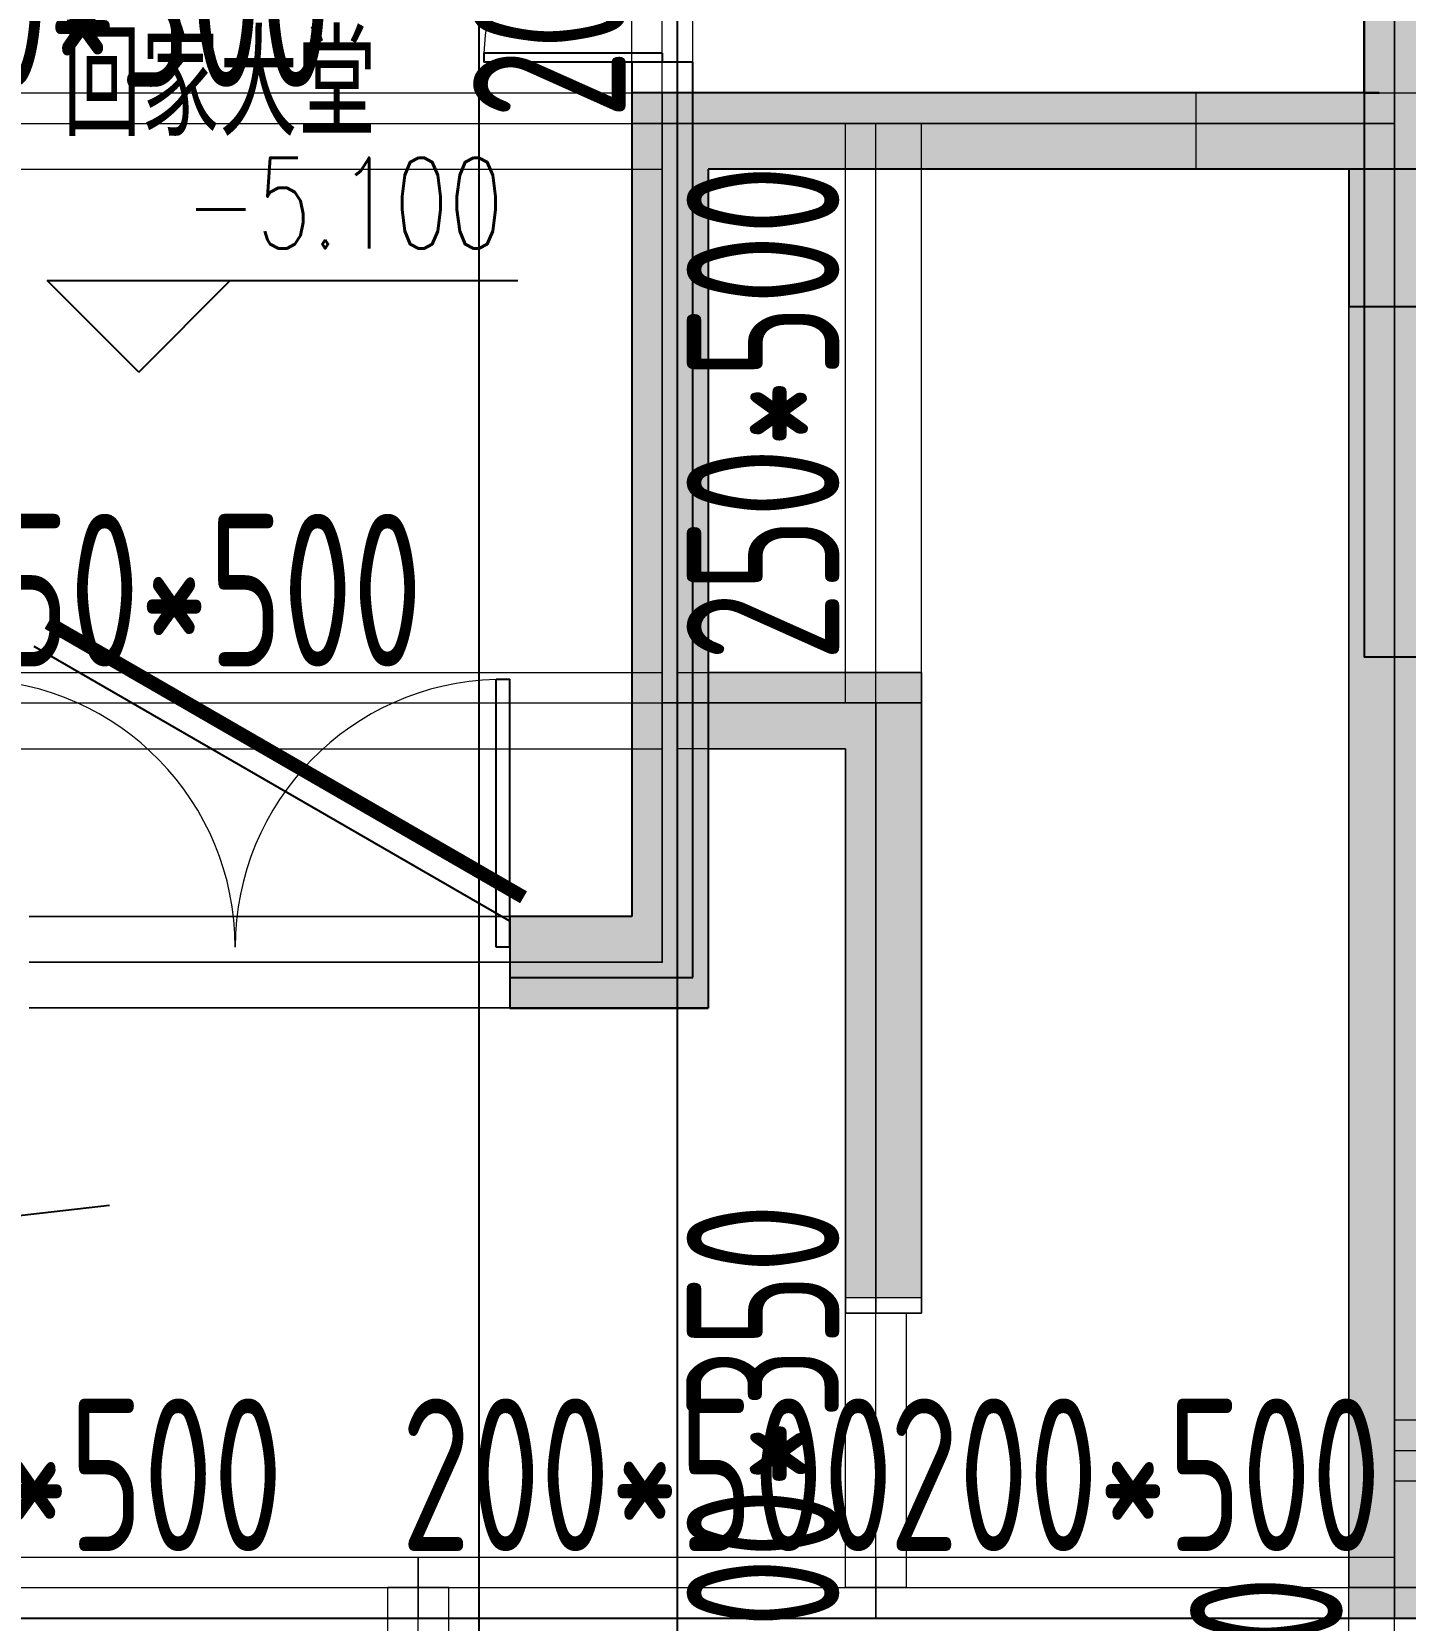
# Model space of a CAD drawing. Extents: x 369444 to 684549, y -549309 to 575337.
# Drawn here: x 434808 to 439310, y 455250 to 460457 of the extents above; entities that cross this region are included whole.
import ezdxf

# ---------------------------------------------------------------- set-up
doc = ezdxf.new("R2010")
doc.units = 0
doc.header["$LTSCALE"] = 1000
doc.header["$MEASUREMENT"] = 0
for name, color, linetype, lineweight, true_color in [('-1-0-1', 7, 'Continuous', 0, 0xc0c0c0), ('-1-1-2', 7, 'Continuous', 0, 0xc0c0c0), ('-2-0-1', 1, 'Continuous', 0, 0xff0000), ('-2-1-2', 9, 'Continuous', 0, 0x808080), ('1-6-1', 7, 'Continuous', 0, 0x55ff55), ('1-6-2', 7, 'Continuous', 0, 0x55ff55), ('12-6-1', 4, 'Continuous', 0, 0x00ffff), ('12-6-2', 4, 'Continuous', 0, 0x00ffff), ('12-6-5', 4, 'Continuous', 0, 0x00ffff)]:
    doc.layers.add(name, color=color, linetype=linetype, lineweight=lineweight, true_color=true_color)
for name, color, linetype in [('DIM_ELEV', 3, 'Continuous'), ('DOTE', 1, 'Continuous'), ('PUB_HATCH', 8, 'Continuous'), ('PUB_TEXT', 7, 'Continuous'), ('WALL', 9, 'Continuous'), ('WINDOW', 4, 'Continuous'), ('作业图', 7, 'Continuous')]:
    doc.layers.add(name, color=color, linetype=linetype)
doc.styles.add('_TCH_DIM', font='SIMPLEX', dxfattribs={"bigfont": 'GBCBIG'})
doc.styles.add('HNSJY', font='hnsjy-07.shx', dxfattribs={"width": 0.8, "bigfont": 'hnsjy-hz.shx'})
doc.styles.add('yjkcad', font='yjkeng.shx', dxfattribs={"width": 0.7, "height": 250, "bigfont": 'yjkchn.shx'})

# ---------------------------------------------------------------- blocks, each defined once
blk = doc.blocks.new('$DorLib2D$00000002')
for p, q in [((-0.5, 0), (-0.5, 0.4875)), ((-0.475, 0.4875), (-0.5, 0.4875)), ((-0.475, 0), (-0.475, 0.4875)), ((0.475, 0), (0.475, 0.4875)), ((0.475, 0.4875), (0.5, 0.4875)), ((0.5, 0), (0.5, 0.4875)), ((-0.5, 0), (-0.475, 0)), ((0.5, 0), (0.475, 0))]:
    blk.add_line(p, q)
at = {"lineweight": 13}
for centre, start, end in [((-0.4875, 0), 0, 88.5307), ((0.4875, 0), 91.4693, 180)]:
    blk.add_arc(centre, 0.4875, start, end, dxfattribs=at)
blk = doc.blocks.new('$DorLib2D$00000194')
at = {"color": 0}
blk.add_line((-0.5, 0.075), (0.366, 0.575), dxfattribs=at)
at = {"color": 0, "const_width": 0.025}
blk.add_lwpolyline([(-0.525, 0.1183), (0.341, 0.6183)], dxfattribs=at)

msp = doc.modelspace()

# ---------------------------------------------------------------- hatches: boundary and pattern name
at = {"layer": 'PUB_HATCH'}
h = msp.add_hatch(color=256, dxfattribs=at)
h.dxf.hatch_style = 1
h.paths.add_polyline_path([(433674.5, 461707), (433674.5, 462107), (434074.5, 462107), (434074.5, 461707)], flags=17)
h.paths.add_polyline_path([(405174.5, 461707), (405174.5, 462107), (404774.5, 462107), (404774.5, 461707)], flags=17)
h.paths.add_polyline_path([(419974.5, 457857), (420074.5, 457857), (420074.5, 458357), (419574.5, 458357), (419574.5, 457857), (419724.5, 457857)], flags=17)
h.paths.add_polyline_path([(420174.5, 458357), (419574.5, 458357), (419574.5, 455257), (419974.5, 455257), (419974.5, 455457), (419824.5, 455457), (419824.5, 458107), (420174.5, 458107)])
h.paths.add_polyline_path([(399474.5, 455257), (399474.5, 460257), (400224.5, 460257), (400224.5, 460007), (399724.5, 460007), (399724.5, 455257)])
h.paths.add_polyline_path([(409249.5, 456957), (409249.5, 460257), (409499.5, 460257), (409499.5, 456957)])
h.paths.add_polyline_path([(393024.5, 457657), (393024.5, 452107), (393524.5, 452107), (393524.5, 451857), (392774.5, 451857), (392774.5, 457657)])
h.paths.add_polyline_path([(396324.5, 451857), (395424.5, 451857), (395424.5, 452107), (396324.5, 452107), (396324.5, 454357), (396574.5, 454357), (396574.5, 452107), (397124.5, 452107), (397124.5, 451857)])
h.paths.add_polyline_path([(402924.5, 453557), (402924.5, 451107), (403824.5, 451107), (403824.5, 450857), (402674.5, 450857), (402674.5, 453557)])
h.paths.add_polyline_path([(405624.5, 459557), (405624.5, 460257), (407674.5, 460257), (407674.5, 460007), (405874.5, 460007), (405874.5, 459557)])
h.paths.add_polyline_path([(416074.5, 453557), (416074.5, 450857), (414924.5, 450857), (414924.5, 451107), (415824.5, 451107), (415824.5, 453557)])
h.paths.add_polyline_path([(413574.5, 458107), (413074.5, 458107), (413074.5, 455457), (413274.5, 455457), (413274.5, 455257), (412824.5, 455257), (412824.5, 458357), (413574.5, 458357)])
h.paths.add_polyline_path([(419274.5, 453557), (419274.5, 450857), (418624.5, 450857), (418624.5, 451107), (419024.5, 451107), (419024.5, 453557)])
h.paths.add_polyline_path([(406974.5, 461656.8), (406974.5, 462557), (410374.5, 462557), (410374.5, 461656.8), (410174.5, 461656.8), (410174.5, 462357), (407174.5, 462357), (407174.5, 461656.7)], flags=17)
h.paths.add_polyline_path([(405274.5, 455457), (405674.5, 455457), (405674.5, 458107), (405174.5, 458107), (405174.5, 458357), (405874.5, 458357), (405874.5, 455257), (405274.5, 455257)])
h.paths.add_polyline_path([(399724.5, 451107), (400124.5, 451107), (400124.5, 450857), (399474.5, 450857), (399474.5, 451857), (398924.5, 451857), (398924.5, 452107), (399474.5, 452107), (399474.5, 453757), (399724.5, 453757), (399724.5, 452107)])
h.paths.add_polyline_path([(405924.5, 451107), (406124.5, 451107), (406124.5, 450857), (405924.5, 450857), (405524.5, 450857), (405524.5, 451107), (405674.5, 451107), (405674.5, 453557), (405924.5, 453557)])
h.paths.add_polyline_path([(418674.5, 458357), (419274.5, 458357), (419274.5, 455257), (418874.5, 455257), (418874.5, 455457), (419024.5, 455457), (419024.5, 458107), (418674.5, 458107)])
h.paths.add_polyline_path([(396324.5, 456907), (396324.5, 457407), (394524.5, 457407), (394524.5, 457657), (396574.5, 457657), (396574.5, 456907)])
h.paths.add_polyline_path([(401924.5, 458107), (401374.5, 458107), (401374.5, 456307), (401124.5, 456307), (401124.5, 458357), (401924.5, 458357)])
h.paths.add_polyline_path([(410174.5, 464207), (410174.5, 464757), (407974.5, 464757), (407974.5, 464207), (407774.5, 464207), (407774.5, 464957), (410374.5, 464957), (410374.5, 464207)], flags=17)
h.paths.add_polyline_path([(413074.5, 451107), (413224.5, 451107), (413224.5, 450857), (412824.5, 450857), (412624.5, 450857), (412624.5, 451107), (412824.5, 451107), (412824.5, 453557), (413074.5, 453557)])
h.paths.add_polyline_path([(439124.5, 455257), (439124.5, 460007), (438624.5, 460007), (438624.5, 460257), (439374.5, 460257), (439374.5, 455257)])
h.paths.add_polyline_path([(429349.5, 456957), (429349.5, 460257), (429599.5, 460257), (429599.5, 456957)])
h.paths.add_polyline_path([(446074.5, 457657), (446074.5, 451857), (445324.5, 451857), (445324.5, 452107), (445824.5, 452107), (445824.5, 457657)])
h.paths.add_polyline_path([(441724.5, 451857), (441724.5, 452107), (442274.5, 452107), (442274.5, 454357), (442524.5, 454357), (442524.5, 452107), (443424.5, 452107), (443424.5, 451857), (442524.5, 451857)])
h.paths.add_polyline_path([(432974.5, 459557), (432974.5, 460007), (431174.5, 460007), (431174.5, 460257), (433224.5, 460257), (433224.5, 459557)])
h.paths.add_polyline_path([(423024.5, 453557), (423024.5, 451107), (423924.5, 451107), (423924.5, 450857), (422774.5, 450857), (422774.5, 453557)])
h.paths.add_polyline_path([(425274.5, 458357), (426024.5, 458357), (426024.5, 455257), (425574.5, 455257), (425574.5, 455457), (425774.5, 455457), (425774.5, 458107), (425274.5, 458107)])
h.paths.add_polyline_path([(419824.5, 453557), (419824.5, 451107), (420224.5, 451107), (420224.5, 450857), (419574.5, 450857), (419574.5, 453557)])
h.paths.add_polyline_path([(431674.5, 461656.8), (431674.5, 462357), (428674.5, 462357), (428674.5, 461656.8), (428474.5, 461656.8), (428474.5, 462557), (431874.5, 462557), (431874.5, 461656.8)], flags=17)
h.paths.add_polyline_path([(433574.5, 455257), (432974.5, 455257), (432974.5, 458357), (433674.5, 458357), (433674.5, 458107), (433174.5, 458107), (433174.5, 455457), (433574.5, 455457)])
h.paths.add_polyline_path([(439124.5, 452107), (439124.5, 453757), (439374.5, 453757), (439374.5, 452107), (439924.5, 452107), (439924.5, 451857), (439374.5, 451857), (439374.5, 450857), (438724.5, 450857), (438724.5, 451107), (439124.5, 451107)])
h.paths.add_polyline_path([(444324.5, 457407), (442524.5, 457407), (442524.5, 456907), (442274.5, 456907), (442274.5, 457657), (444324.5, 457657)])
h.paths.add_polyline_path([(432924.5, 453557), (433174.5, 453557), (433174.5, 451107), (433324.5, 451107), (433324.5, 450857), (432924.5, 450857), (432724.5, 450857), (432724.5, 451107), (432924.5, 451107)])
h.paths.add_polyline_path([(436924.5, 458357), (437724.5, 458357), (437724.5, 456307), (437474.5, 456307), (437474.5, 458107), (436924.5, 458107)])
h.paths.add_polyline_path([(436174.5, 453557), (436174.5, 450857), (435024.5, 450857), (435024.5, 451107), (435924.5, 451107), (435924.5, 453557)])
h.paths.add_polyline_path([(428474.5, 464207), (428474.5, 464957), (431074.5, 464957), (431074.5, 464207), (430874.5, 464207), (430874.5, 464757), (428674.5, 464757), (428674.5, 464207)], flags=17)
h.paths.add_polyline_path([(429349.5, 451107), (429349.5, 454357), (429599.5, 454357), (429599.5, 451107), (430324.5, 451107), (430324.5, 450857), (429349.5, 450857), (428624.5, 450857), (428624.5, 451107)])
h.paths.add_polyline_path([(425774.5, 453557), (426024.5, 453557), (426024.5, 451107), (426224.5, 451107), (426224.5, 450857), (426024.5, 450857), (425624.5, 450857), (425624.5, 451107), (425774.5, 451107)])
h.paths.add_polyline_path([(413074.5, 461657.3), (413324.5, 461657.3), (413324.5, 462157.3), (412824.5, 462157.3), (412824.5, 461657.3)], flags=17)
h.paths.add_polyline_path([(425774.5, 461657), (426024.5, 461657), (426024.5, 462157), (425524.5, 462157), (425524.5, 461657)], flags=17)
edge = h.paths.add_edge_path()
edge.add_line((413074.5, 461657), (413074.5, 460057))
edge.add_line((413074.5, 460057), (411074.5, 460057))
edge.add_line((411074.5, 460057), (411074.5, 460257))
edge.add_line((411074.5, 460257), (412824.5, 460257))
edge.add_line((412824.5, 460257), (412824.5, 461657.3))
edge.add_line((404774.5, 461707), (401874.5, 461707))
edge.add_line((401874.5, 461707), (401874.5, 464457))
edge.add_line((401874.5, 464457), (399674.5, 464457))
edge.add_line((399674.5, 464457), (399674.5, 461657))
edge.add_line((399674.5, 461657), (399174.5, 461657))
edge.add_line((399174.5, 461657), (399174.5, 461857))
edge.add_line((399174.5, 461857), (399474.5, 461857))
edge.add_line((399474.5, 461857), (399474.5, 464457))
edge.add_line((399474.5, 464457), (397174.5, 464457))
edge.add_line((397174.5, 464457), (397174.5, 463507))
edge.add_line((397174.5, 463507), (396924.5, 463507))
edge.add_line((396924.5, 463507), (396924.5, 464457))
edge.add_line((396924.5, 464457), (396924.5, 464907))
edge.add_line((396924.5, 464907), (392224.5, 464907))
edge.add_line((392224.5, 464907), (392224.5, 461907))
edge.add_line((392224.5, 461907), (393024.5, 461907))
edge.add_line((393024.5, 461907), (393024.5, 461157))
edge.add_line((393024.5, 461157), (392774.5, 461157))
edge.add_line((392774.5, 461157), (392774.5, 461657))
edge.add_line((392774.5, 461657), (391974.5, 461657))
edge.add_line((391974.5, 461657), (391974.5, 465157))
edge.add_line((391974.5, 465157), (397174.5, 465157))
edge.add_line((397174.5, 465157), (397174.5, 464707))
edge.add_line((397174.5, 464707), (399674.5, 464707))
edge.add_line((399674.5, 464707), (402124.5, 464707))
edge.add_line((402124.5, 464707), (402124.5, 461957))
edge.add_line((402124.5, 461957), (404774.5, 461957))
edge.add_line((426024.5, 461657), (426024.5, 460257))
edge.add_line((426024.5, 460257), (427774.5, 460257))
edge.add_line((427774.5, 460257), (427774.5, 460057))
edge.add_line((427774.5, 460057), (425774.5, 460057))
edge.add_line((425774.5, 460057), (425774.5, 461657))
edge.add_line((434074.5, 461957), (436724.5, 461957))
edge.add_line((436724.5, 461957), (436724.5, 464707))
edge.add_line((436724.5, 464707), (439174.5, 464707))
edge.add_line((439174.5, 464707), (441674.5, 464707))
edge.add_line((441674.5, 464707), (441674.5, 465157))
edge.add_line((441674.5, 465157), (446874.5, 465157))
edge.add_line((446874.5, 465157), (446874.5, 461657))
edge.add_line((446874.5, 461657), (446074.5, 461657))
edge.add_line((446074.5, 461657), (446074.5, 461157))
edge.add_line((446074.5, 461157), (445824.5, 461157))
edge.add_line((445824.5, 461157), (445824.5, 461907))
edge.add_line((445824.5, 461907), (446624.5, 461907))
edge.add_line((446624.5, 461907), (446624.5, 464907))
edge.add_line((446624.5, 464907), (441924.5, 464907))
edge.add_line((441924.5, 464907), (441924.5, 464457))
edge.add_line((441924.5, 464457), (441924.5, 463507))
edge.add_line((441924.5, 463507), (441674.5, 463507))
edge.add_line((441674.5, 463507), (441674.5, 464457))
edge.add_line((441674.5, 464457), (439374.5, 464457))
edge.add_line((439374.5, 464457), (439374.5, 461857))
edge.add_line((439374.5, 461857), (439674.5, 461857))
edge.add_line((439674.5, 461857), (439674.5, 461657))
edge.add_line((439674.5, 461657), (439174.5, 461657))
edge.add_line((439174.5, 461657), (439174.5, 464457))
edge.add_line((439174.5, 464457), (436974.5, 464457))
edge.add_line((436974.5, 464457), (436974.5, 461707))
edge.add_line((436974.5, 461707), (434074.5, 461707))
edge.add_line((405174.5, 462107), (405174.5, 467557))
edge.add_line((405174.5, 467557), (412274.5, 467557))
edge.add_line((412274.5, 467557), (412274.5, 464707))
edge.add_line((412274.5, 464707), (412824.5, 464707))
edge.add_line((412824.5, 464707), (412824.5, 464307))
edge.add_line((412824.5, 464307), (413074.5, 464307))
edge.add_line((413074.5, 464307), (413074.5, 464957))
edge.add_line((413074.5, 464957), (412524.5, 464957))
edge.add_line((412524.5, 464957), (412524.5, 467557))
edge.add_line((412524.5, 467557), (413374.5, 467557))
edge.add_line((413374.5, 467557), (413374.5, 465557))
edge.add_line((413374.5, 465557), (419424.5, 465557))
edge.add_line((404924.5, 462107), (404924.5, 467807))
edge.add_line((404924.5, 467807), (412274.5, 467807))
edge.add_line((412274.5, 467807), (413624.5, 467807))
edge.add_line((413624.5, 467807), (413624.5, 465807))
edge.add_line((413624.5, 465807), (419424.5, 465807))
edge.add_line((419924.5, 465557), (425474.5, 465557))
edge.add_line((425474.5, 465557), (425474.5, 467557))
edge.add_line((425474.5, 467557), (426324.5, 467557))
edge.add_line((426324.5, 467557), (426324.5, 464957))
edge.add_line((426324.5, 464957), (425774.5, 464957))
edge.add_line((425774.5, 464957), (425774.5, 464307))
edge.add_line((425774.5, 464307), (426024.5, 464307))
edge.add_line((426024.5, 464307), (426024.5, 464707))
edge.add_line((426024.5, 464707), (426574.5, 464707))
edge.add_line((426574.5, 464707), (426574.5, 467557))
edge.add_line((426574.5, 467557), (433674.5, 467557))
edge.add_line((433674.5, 467557), (433674.5, 462107))
edge.add_line((419924.5, 465807), (425224.5, 465807))
edge.add_line((425224.5, 465807), (425224.5, 467807))
edge.add_line((425224.5, 467807), (426574.5, 467807))
edge.add_line((426574.5, 467807), (433924.5, 467807))
edge.add_line((433924.5, 467807), (433924.5, 462107))
h.paths.add_polyline_path([(410224.5, 451107), (410224.5, 450857), (408524.5, 450857), (408524.5, 451107), (409249.5, 451107), (409249.5, 454357), (409499.5, 454357), (409499.5, 451107)])
for points in [[(439174.6, 460257), (439424.6, 460007), (439424.6, 464457), (439294.6, 464517), (439174.6, 464457)], [(437024.6, 460007), (436774.6, 460257), (436774.6, 457557), (437024.6, 457257)], [(439224.6, 460007), (439224.6, 460257), (436774.6, 460257), (437024.6, 460007)], [(439424.6, 460007), (439174.6, 460257), (439224.6, 460257), (439224.6, 460007)], [(436774.6, 457557), (436374.6, 457557), (436374.6, 457257), (437024.6, 457257)]]:
    msp.add_hatch(color=256, dxfattribs=at).paths.add_polyline_path(points)

# ---------------------------------------------------------------- linework, layer by layer
at = {"layer": '-1-0-1', "color": 0}
for p in [(436874.4, 460156.9, -3600), (437574.4, 460156.9, -3600), (438674.4, 460156.9, -3600), (439274.4, 460156.9, -3600), (436874.4, 458256.9, -3600), (437574.4, 458256.9, -3600), (439274.4, 458256.9, -3600), (436874.4, 457407.2, -3600), (437574.4, 456256.9, -3600), (439274.4, 455806.9, -3600), (436074.4, 455356.9, -3600), (437574.4, 455356.9, -3600), (439274.4, 455356.9, -3600)]:
    msp.add_point(p, dxfattribs=at)
at = {"layer": '-1-1-2', "color": 0}
for p, q in [((436874.4, 460156.9, -3600), (436874.4, 460156.9)), ((437574.4, 460156.9, -3600), (437574.4, 460156.9)), ((438674.4, 460156.9, -3600), (438674.4, 460156.9)), ((439274.4, 460156.9, -3600), (439274.4, 460156.9)), ((436874.4, 458256.9, -3600), (436874.4, 458256.9)), ((437574.4, 458256.9, -3600), (437574.4, 458256.9)), ((439274.4, 458256.9, -3600), (439274.4, 458256.9)), ((436874.4, 457407.2, -3600), (436874.4, 457407.2)), ((437574.4, 456256.9, -3600), (437574.4, 456256.9)), ((439274.4, 455806.9, -3600), (439274.4, 455806.9)), ((436074.4, 455356.9, -3600), (436074.4, 455356.9)), ((437574.4, 455356.9, -3600), (437574.4, 455356.9)), ((439274.4, 455356.9, -3600), (439274.4, 455356.9))]:
    msp.add_line(p, q, dxfattribs=at)
at = {"layer": '-2-0-1', "color": 0}
for p, q in [((436874.4, 460156.9, -3600), (436874.4, 461806.9, -3600)), ((439274.4, 460156.9, -3600), (439274.4, 461756.9, -3600)), ((433074.4, 460156.9, -3600), (436874.4, 460156.9, -3600)), ((436874.4, 460156.9, -3600), (437574.4, 460156.9, -3600)), ((436874.4, 458256.9, -3600), (436874.4, 460156.9, -3600)), ((437574.4, 460156.9, -3600), (438674.4, 460156.9, -3600)), ((437574.4, 458256.9, -3600), (437574.4, 460156.9, -3600)), ((438674.4, 460156.9, -3600), (439274.4, 460156.9, -3600)), ((439274.4, 458256.9, -3600), (439274.4, 460156.9, -3600)), ((433674.4, 458256.9, -3600), (436874.4, 458256.9, -3600)), ((436874.4, 457407.2, -3600), (436874.4, 458256.9, -3600)), ((436874.4, 458256.9, -3600), (437574.4, 458256.9, -3600)), ((437574.4, 456256.9, -3600), (437574.4, 458256.9, -3600)), ((439274.4, 455806.9, -3600), (439274.4, 458256.9, -3600)), ((434799.4, 457407.2, -3600), (436874.4, 457407.2, -3600)), ((437574.4, 455356.9, -3600), (437574.4, 456256.9, -3600)), ((439274.4, 455356.9, -3600), (439274.4, 455806.9, -3600)), ((439274.4, 455806.9, -3600), (442374.4, 455806.9, -3600)), ((433574.4, 455356.9, -3600), (436074.4, 455356.9, -3600)), ((436074.4, 453556.9, -3600), (436074.4, 455356.9, -3600)), ((436074.4, 455356.9, -3600), (437574.4, 455356.9, -3600)), ((437574.4, 455356.9, -3600), (439274.4, 455356.9, -3600)), ((439274.4, 453806.9, -3600), (439274.4, 455356.9, -3600))]:
    msp.add_line(p, q, dxfattribs=at)
at = {"layer": '-2-1-2', "color": 0}
for p, q in [((436874.4, 460156.9), (436874.4, 461806.9)), ((439274.4, 460156.9), (439274.4, 461756.9)), ((433074.4, 460156.9), (436874.4, 460156.9)), ((436874.4, 460156.9), (437574.4, 460156.9)), ((436874.4, 458256.9), (436874.4, 460156.9)), ((437574.4, 460156.9), (438674.4, 460156.9)), ((437574.4, 458256.9), (437574.4, 460156.9)), ((438674.4, 460156.9), (439274.4, 460156.9)), ((439274.4, 458256.9), (439274.4, 460156.9)), ((433674.4, 458256.9), (436874.4, 458256.9)), ((436874.4, 457407.2), (436874.4, 458256.9)), ((436874.4, 458256.9), (437574.4, 458256.9)), ((437574.4, 456256.9), (437574.4, 458256.9)), ((439274.4, 455806.9), (439274.4, 458256.9)), ((434799.4, 457407.2), (436874.4, 457407.2)), ((437574.4, 455356.9), (437574.4, 456256.9)), ((439274.4, 455356.9), (439274.4, 455806.9)), ((439274.4, 455806.9), (442374.4, 455806.9)), ((433574.4, 455356.9), (436074.4, 455356.9)), ((436074.4, 453556.9), (436074.4, 455356.9)), ((436074.4, 455356.9), (437574.4, 455356.9)), ((437574.4, 455356.9), (439274.4, 455356.9)), ((439274.4, 453806.9), (439274.4, 455356.9))]:
    msp.add_line(p, q, dxfattribs=at)
at = {"layer": '1-6-1', "color": 0}
for p, q in [((439174.4, 461756.9, -3600), (439174.4, 460256.9, -3600)), ((439174.4, 460256.9), (439174.4, 461756.9)), ((436774.4, 460256.9, -3600), (436774.4, 460256.9)), ((437574.4, 460256.9, -3600), (436774.4, 460256.9, -3600)), ((436774.4, 460256.9), (437574.4, 460256.9)), ((436774.4, 460256.9, -3600), (436774.4, 458256.9, -3600)), ((436774.4, 460256.9), (436774.4, 460256.9, -3600)), ((436774.4, 458256.9), (436774.4, 460256.9)), ((437574.4, 460256.9), (437574.4, 460256.9, -3600)), ((437574.4, 460256.9, -3600), (437574.4, 460256.9)), ((438674.4, 460256.9, -3600), (437574.4, 460256.9, -3600)), ((437574.4, 460256.9), (438674.4, 460256.9)), ((438674.4, 460256.9, -3600), (438674.4, 460256.9)), ((439174.4, 460256.9, -3600), (438674.4, 460256.9, -3600)), ((438674.4, 460256.9), (439174.4, 460256.9)), ((438674.4, 460256.9), (438674.4, 460256.9, -3600)), ((439174.4, 460256.9), (439174.4, 460256.9, -3600)), ((439174.4, 460256.9, -3600), (439174.4, 460256.9)), ((437024.4, 460006.9), (437024.4, 460006.9, -3600)), ((437574.4, 460006.9), (437024.4, 460006.9)), ((437024.4, 460006.9, -3600), (437574.4, 460006.9, -3600)), ((437024.4, 460006.9), (437024.4, 458356.9)), ((437024.4, 460006.9, -3600), (437024.4, 460006.9)), ((437024.4, 458356.9, -3600), (437024.4, 460006.9, -3600)), ((437574.4, 460006.9, -3600), (437574.4, 460006.9)), ((437574.4, 460006.9), (437574.4, 460006.9, -3600)), ((438674.4, 460006.9), (437574.4, 460006.9)), ((437574.4, 460006.9, -3600), (438674.4, 460006.9, -3600)), ((438674.4, 460006.9), (438674.4, 460006.9, -3600)), ((439124.4, 460006.9), (438674.4, 460006.9)), ((438674.4, 460006.9, -3600), (439124.4, 460006.9, -3600)), ((438674.4, 460006.9, -3600), (438674.4, 460006.9)), ((439124.4, 460006.9, -3600), (439124.4, 460006.9)), ((439124.4, 460006.9, -3600), (439124.4, 458256.9, -3600)), ((439124.4, 460006.9), (439124.4, 460006.9, -3600)), ((439124.4, 458256.9), (439124.4, 460006.9)), ((437024.4, 458356.9, -3600), (437024.4, 458356.9)), ((437724.4, 458356.9, -3600), (437024.4, 458356.9, -3600)), ((437024.4, 458356.9), (437724.4, 458356.9)), ((437024.4, 458356.9), (437024.4, 458356.9, -3600)), ((437724.4, 458356.9), (437724.4, 456256.9)), ((437724.4, 458356.9, -3600), (437724.4, 458356.9)), ((437724.4, 456256.9, -3600), (437724.4, 458356.9, -3600)), ((437724.4, 458356.9), (437724.4, 458356.9, -3600)), ((436774.4, 458256.9, -3600), (436774.4, 457557.2, -3600)), ((436774.4, 458256.9), (436774.4, 458256.9, -3600)), ((436774.4, 457557.2), (436774.4, 458256.9)), ((436774.4, 458256.9, -3600), (436774.4, 458256.9)), ((439124.4, 458256.9, -3600), (439124.4, 458256.9)), ((439124.4, 458256.9, -3600), (439124.4, 455806.9, -3600)), ((439124.4, 458256.9), (439124.4, 458256.9, -3600)), ((439124.4, 455806.9), (439124.4, 458256.9)), ((437024.4, 458106.9), (437024.4, 458106.9, -3600)), ((437474.4, 458106.9), (437024.4, 458106.9)), ((437024.4, 458106.9, -3600), (437474.4, 458106.9, -3600)), ((437024.4, 458106.9), (437024.4, 457257.2)), ((437024.4, 458106.9, -3600), (437024.4, 458106.9)), ((437024.4, 457257.2, -3600), (437024.4, 458106.9, -3600)), ((437474.4, 458106.9, -3600), (437474.4, 456256.9, -3600)), ((437474.4, 458106.9), (437474.4, 458106.9, -3600)), ((437474.4, 456256.9), (437474.4, 458106.9)), ((437474.4, 458106.9, -3600), (437474.4, 458106.9)), ((436774.4, 457557.2, -3600), (434799.4, 457557.2, -3600)), ((434799.4, 457557.2), (436774.4, 457557.2)), ((436774.4, 457557.2, -3600), (436774.4, 457557.2)), ((436774.4, 457557.2), (436774.4, 457557.2, -3600)), ((437024.4, 457257.2), (434799.4, 457257.2)), ((434799.4, 457257.2, -3600), (437024.4, 457257.2, -3600)), ((437024.4, 457257.2), (437024.4, 457257.2, -3600)), ((437024.4, 457257.2, -3600), (437024.4, 457257.2)), ((437474.4, 456256.9, -3600), (437474.4, 456256.9)), ((437474.4, 456256.9, -3600), (437724.4, 456256.9, -3600)), ((437474.4, 456256.9), (437474.4, 456256.9, -3600)), ((437724.4, 456256.9), (437474.4, 456256.9)), ((437724.4, 456256.9), (437724.4, 456256.9, -3600)), ((437724.4, 456256.9, -3600), (437724.4, 456256.9)), ((439124.4, 455806.9, -3600), (439124.4, 455356.9, -3600)), ((439124.4, 455806.9), (439124.4, 455806.9, -3600)), ((439124.4, 455356.9), (439124.4, 455806.9)), ((439124.4, 455806.9, -3600), (439124.4, 455806.9)), ((439124.4, 455356.9, -3600), (439124.4, 455356.9)), ((439124.4, 455356.9, -3600), (439374.4, 455356.9, -3600)), ((439124.4, 455356.9), (439124.4, 455356.9, -3600)), ((439374.4, 455356.9), (439124.4, 455356.9))]:
    msp.add_line(p, q, dxfattribs=at)
at = {"layer": '1-6-2', "color": 0}
for p, q in [((439274.4, 461756.9), (439274.4, 460156.9)), ((439274.4, 460156.9, -3600), (439274.4, 461756.9, -3600)), ((436874.4, 460156.9), (436874.4, 460156.9, -3600)), ((437574.4, 460156.9), (436874.4, 460156.9)), ((436874.4, 460156.9, -3600), (437574.4, 460156.9, -3600)), ((436874.4, 460156.9), (436874.4, 458256.9)), ((436874.4, 460156.9, -3600), (436874.4, 460156.9)), ((436874.4, 458256.9, -3600), (436874.4, 460156.9, -3600)), ((437574.4, 460156.9, -3600), (437574.4, 460156.9)), ((437574.4, 460156.9), (437574.4, 460156.9, -3600)), ((438674.4, 460156.9), (437574.4, 460156.9)), ((437574.4, 460156.9, -3600), (438674.4, 460156.9, -3600)), ((438674.4, 460156.9), (438674.4, 460156.9, -3600)), ((439274.4, 460156.9), (438674.4, 460156.9)), ((438674.4, 460156.9, -3600), (439274.4, 460156.9, -3600)), ((438674.4, 460156.9, -3600), (438674.4, 460156.9)), ((439274.4, 460156.9, -3600), (439274.4, 460156.9)), ((439274.4, 460156.9), (439274.4, 458256.9)), ((439274.4, 460156.9, -3600), (439274.4, 460156.9)), ((439274.4, 458256.9, -3600), (439274.4, 460156.9, -3600)), ((439274.4, 460156.9), (439274.4, 460156.9, -3600)), ((436874.4, 458256.9), (436874.4, 458256.9, -3600)), ((437574.4, 458256.9), (436874.4, 458256.9)), ((436874.4, 458256.9, -3600), (437574.4, 458256.9, -3600)), ((436874.4, 458256.9), (436874.4, 457407.2)), ((436874.4, 458256.9, -3600), (436874.4, 458256.9)), ((436874.4, 457407.2, -3600), (436874.4, 458256.9, -3600)), ((436874.4, 458256.9), (436874.4, 458256.9, -3600)), ((437574.4, 458256.9), (437574.4, 456256.9)), ((437574.4, 458256.9, -3600), (437574.4, 458256.9)), ((437574.4, 456256.9, -3600), (437574.4, 458256.9, -3600)), ((437574.4, 458256.9, -3600), (437574.4, 458256.9)), ((439274.4, 458256.9), (439274.4, 458256.9, -3600)), ((439274.4, 458256.9), (439274.4, 455806.9)), ((439274.4, 458256.9, -3600), (439274.4, 458256.9)), ((439274.4, 455806.9, -3600), (439274.4, 458256.9, -3600)), ((436874.4, 457407.2), (434799.4, 457407.2)), ((434799.4, 457407.2, -3600), (436874.4, 457407.2, -3600)), ((436874.4, 457407.2), (436874.4, 457407.2, -3600)), ((436874.4, 457407.2, -3600), (436874.4, 457407.2)), ((437574.4, 456256.9), (437574.4, 456256.9, -3600)), ((439274.4, 455806.9), (439274.4, 455356.9)), ((439274.4, 455806.9, -3600), (439274.4, 455806.9)), ((439274.4, 455356.9, -3600), (439274.4, 455806.9, -3600)), ((439274.4, 455806.9), (439274.4, 455806.9, -3600)), ((439274.4, 455356.9), (439274.4, 455356.9, -3600))]:
    msp.add_line(p, q, dxfattribs=at)
at = {"layer": '12-6-1', "color": 0}
for p, q in [((436774.4, 460156.9), (436774.4, 461806.9)), ((436774.4, 460156.9, -400), (436774.4, 461806.9, -400)), ((436974.4, 460156.9), (436974.4, 461806.9)), ((436974.4, 460156.9, -400), (436974.4, 461806.9, -400)), ((433074.4, 460256.9), (436874.4, 460256.9)), ((433074.4, 460256.9, -500), (436874.4, 460256.9, -500)), ((436874.4, 460256.9), (436874.4, 460006.9)), ((436874.4, 460256.9, -500), (436874.4, 460256.9)), ((436874.4, 460006.9, -500), (436874.4, 460256.9, -500)), ((436774.4, 460156.9), (436974.4, 460156.9)), ((436774.4, 460156.9, -400), (436774.4, 460156.9)), ((436974.4, 460156.9, -400), (436774.4, 460156.9, -400)), ((436974.4, 460156.9), (436974.4, 460156.9, -400)), ((437474.4, 460156.9), (437724.4, 460156.9)), ((437474.4, 460156.9, -500), (437474.4, 460156.9)), ((437724.4, 460156.9, -500), (437474.4, 460156.9, -500)), ((437474.4, 458256.9), (437474.4, 460156.9)), ((437474.4, 458256.9, -500), (437474.4, 460156.9, -500)), ((437724.4, 460156.9), (437724.4, 460156.9, -500)), ((437724.4, 458256.9), (437724.4, 460156.9)), ((437724.4, 458256.9, -500), (437724.4, 460156.9, -500)), ((433074.4, 460006.9), (436874.4, 460006.9)), ((433074.4, 460006.9, -500), (436874.4, 460006.9, -500)), ((436874.4, 460006.9), (436874.4, 460006.9, -500)), ((433674.4, 458356.9), (436874.4, 458356.9)), ((433674.4, 458356.9, -500), (436874.4, 458356.9, -500)), ((436874.4, 458356.9), (436874.4, 458106.9)), ((436874.4, 458356.9, -500), (436874.4, 458356.9)), ((436874.4, 458106.9, -500), (436874.4, 458356.9, -500)), ((437474.4, 458256.9), (437724.4, 458256.9)), ((437474.4, 458256.9, -500), (437474.4, 458256.9)), ((437724.4, 458256.9, -500), (437474.4, 458256.9, -500)), ((437724.4, 458256.9), (437724.4, 458256.9, -500)), ((433674.4, 458106.9), (436874.4, 458106.9)), ((433674.4, 458106.9, -500), (436874.4, 458106.9, -500)), ((436874.4, 458106.9), (436874.4, 458106.9, -500)), ((437474.4, 456256.9), (437674.4, 456256.9)), ((437474.4, 456256.9, -350), (437474.4, 456256.9)), ((437674.4, 456256.9, -350), (437474.4, 456256.9, -350)), ((437474.4, 455356.9), (437474.4, 456256.9)), ((437474.4, 455356.9, -350), (437474.4, 456256.9, -350)), ((437674.4, 456256.9), (437674.4, 456256.9, -350)), ((437674.4, 455356.9), (437674.4, 456256.9)), ((437674.4, 455356.9, -350), (437674.4, 456256.9, -350)), ((439274.4, 455906.9), (439274.4, 455706.9)), ((439274.4, 455906.9, -300), (439274.4, 455906.9)), ((439274.4, 455706.9, -300), (439274.4, 455906.9, -300)), ((439274.4, 455906.9), (442374.4, 455906.9)), ((439274.4, 455906.9, -300), (442374.4, 455906.9, -300)), ((439274.4, 455706.9), (439274.4, 455706.9, -300)), ((439274.4, 455706.9), (442374.4, 455706.9)), ((439274.4, 455706.9, -300), (442374.4, 455706.9, -300)), ((433574.4, 455456.9), (436074.4, 455456.9)), ((433574.4, 455456.9, -500), (436074.4, 455456.9, -500)), ((436074.4, 455456.9), (436074.4, 455256.9)), ((436074.4, 455456.9, -500), (436074.4, 455456.9)), ((436074.4, 455256.9, -500), (436074.4, 455456.9, -500)), ((436074.4, 455456.9), (436074.4, 455256.9)), ((436074.4, 455456.9, -500), (436074.4, 455456.9)), ((436074.4, 455256.9, -500), (436074.4, 455456.9, -500)), ((436074.4, 455456.9), (437574.4, 455456.9)), ((436074.4, 455456.9, -500), (437574.4, 455456.9, -500)), ((437574.4, 455456.9), (437574.4, 455256.9)), ((437574.4, 455456.9, -500), (437574.4, 455456.9)), ((437574.4, 455256.9, -500), (437574.4, 455456.9, -500)), ((437574.4, 455456.9), (437574.4, 455256.9)), ((437574.4, 455456.9, -500), (437574.4, 455456.9)), ((437574.4, 455256.9, -500), (437574.4, 455456.9, -500)), ((437574.4, 455456.9), (439274.4, 455456.9)), ((437574.4, 455456.9, -500), (439274.4, 455456.9, -500)), ((439274.4, 455456.9), (439274.4, 455256.9)), ((439274.4, 455456.9, -500), (439274.4, 455456.9)), ((439274.4, 455256.9, -500), (439274.4, 455456.9, -500)), ((435974.4, 455356.9), (436174.4, 455356.9)), ((435974.4, 455356.9, -350), (435974.4, 455356.9)), ((436174.4, 455356.9, -350), (435974.4, 455356.9, -350)), ((435974.4, 453556.9), (435974.4, 455356.9)), ((435974.4, 453556.9, -350), (435974.4, 455356.9, -350)), ((436174.4, 455356.9), (436174.4, 455356.9, -350)), ((436174.4, 453556.9), (436174.4, 455356.9)), ((436174.4, 453556.9, -350), (436174.4, 455356.9, -350)), ((437474.4, 455356.9), (437674.4, 455356.9)), ((437474.4, 455356.9, -350), (437474.4, 455356.9)), ((437674.4, 455356.9, -350), (437474.4, 455356.9, -350)), ((437674.4, 455356.9), (437674.4, 455356.9, -350)), ((439124.4, 455356.9), (439374.4, 455356.9)), ((439124.4, 455356.9, -500), (439124.4, 455356.9)), ((439374.4, 455356.9, -500), (439124.4, 455356.9, -500)), ((439124.4, 453806.9), (439124.4, 455356.9)), ((439124.4, 453806.9, -500), (439124.4, 455356.9, -500)), ((433574.4, 455256.9), (436074.4, 455256.9)), ((433574.4, 455256.9, -500), (436074.4, 455256.9, -500)), ((436074.4, 455256.9), (436074.4, 455256.9, -500)), ((436074.4, 455256.9), (436074.4, 455256.9, -500)), ((436074.4, 455256.9), (437574.4, 455256.9)), ((436074.4, 455256.9, -500), (437574.4, 455256.9, -500)), ((437574.4, 455256.9), (437574.4, 455256.9, -500)), ((437574.4, 455256.9), (437574.4, 455256.9, -500)), ((437574.4, 455256.9), (439274.4, 455256.9)), ((437574.4, 455256.9, -500), (439274.4, 455256.9, -500)), ((439274.4, 455256.9), (439274.4, 455256.9, -500))]:
    msp.add_line(p, q, dxfattribs=at)
at = {"layer": '12-6-2', "color": 0}
for p, q in [((436874.4, 460156.9), (436874.4, 461806.9)), ((433074.4, 460156.9), (436874.4, 460156.9)), ((437574.4, 458256.9), (437574.4, 460156.9)), ((433674.4, 458256.9), (436874.4, 458256.9)), ((437574.4, 455356.9), (437574.4, 456256.9)), ((439274.4, 455806.9), (442374.4, 455806.9)), ((433574.4, 455356.9), (436074.4, 455356.9)), ((436074.4, 453556.9), (436074.4, 455356.9)), ((436074.4, 455356.9), (437574.4, 455356.9)), ((437574.4, 455356.9), (439274.4, 455356.9)), ((439274.4, 453806.9), (439274.4, 455356.9))]:
    msp.add_line(p, q, dxfattribs=at)
at = {"layer": 'DIM_ELEV'}
for p, q in [((435158, 459341.7), (434858, 459641.7)), ((434858, 459641.7), (436400.4, 459641.7)), ((435158, 459341.7), (435458, 459641.7))]:
    msp.add_line(p, q, dxfattribs=at)
at = {"layer": 'DOTE', "color": 8}
for p, q in [((436274.5, 59364.2), (436274.5, 476704.8)), ((436924.5, 59364.2), (436924.5, 476704.8))]:
    msp.add_line(p, q, dxfattribs=at)
at = {"layer": 'DOTE', "color": 8, "lineweight": -2}
msp.add_line((377844.4, 455257), (624570.9, 455257), dxfattribs=at)
at = {"layer": 'PUB_HATCH', "lineweight": 0, "ltscale": 1}
for points in [[(439124.5, 455257), (439124.5, 460007), (438624.5, 460007), (438624.5, 460257), (439374.5, 460257), (439374.5, 455257)], [(436924.5, 458357), (437724.5, 458357), (437724.5, 456307), (437474.5, 456307), (437474.5, 458107), (436924.5, 458107)]]:
    msp.add_lwpolyline(points, close=True, dxfattribs=at)
at = {"layer": 'WALL'}
for p, q in [((439174.6, 460257), (439174.6, 464457)), ((439174.5, 462057), (439174.5, 458407)), ((436974.5, 460357), (436774.5, 460357)), ((436774.5, 460357), (436774.5, 457556.9)), ((436974.5, 457356.9), (436974.5, 460357)), ((436774.6, 460257), (436774.6, 457557)), ((439224.6, 460257), (436774.6, 460257)), ((439174.6, 460257), (439224.6, 460257)), ((437024.6, 460007), (437024.6, 457257)), ((439224.6, 460007), (437024.6, 460007)), ((439124.6, 460007), (439124.6, 459557)), ((439424.6, 460007), (439224.6, 460007)), ((439124.6, 459557), (439924.6, 459557)), ((439374.5, 458407), (439174.5, 458407)), ((436774.5, 457556.9), (436374.5, 457556.9)), ((436374.5, 457556.9), (436374.5, 457356.9)), ((436774.6, 457557), (436374.6, 457557)), ((436374.6, 457557), (436374.6, 457257)), ((436374.5, 457356.9), (436974.5, 457356.9)), ((436374.6, 457257), (437024.6, 457257))]:
    msp.add_line(p, q, dxfattribs=at)
at = {"layer": '作业图'}
msp.add_lwpolyline([(435062.3, 456609.6), (433074.4, 456382.1)], dxfattribs=at)

# ---------------------------------------------------------------- block references
at = {"layer": 'WINDOW', "xscale": 1200, "yscale": 1200, "zscale": -1200, "rotation": 90}
msp.add_blockref('$DorLib2D$00000002', (436874.5, 460957), dxfattribs=at)
at = {"layer": 'WINDOW', "yscale": 1800}
for name, p, xscale, zscale in [('$DorLib2D$00000194', (435474.6, 457407), -1800, -1800), ('$DorLib2D$00000002', (435474.5, 457456.9), 1800, 1800)]:
    msp.add_blockref(name, p, dxfattribs=dict(at, xscale=xscale, zscale=zscale))

# ---------------------------------------------------------------- texts
at = {"layer": '12-6-5', "color": 0, "char_height": 500, "attachment_point": 8, "rotation": 90, "style": 'yjkcad'}
for s, insert in [('200*400', (436754.4, 460981.9)), ('250*500', (437454.4, 459206.9)), ('200*350', (437454.4, 455806.9)), ('250*500', (439104.4, 454581.9))]:
    msp.add_mtext(s, dxfattribs=dict(at, insert=insert))
at = {"layer": '12-6-5', "color": 0, "char_height": 500, "attachment_point": 8, "style": 'yjkcad'}
for s, insert in [('250*500', (434974.4, 460276.9)), ('250*500', (435274.4, 458376.9)), ('200*500', (434824.4, 455476.9)), ('200*500', (436824.4, 455476.9)), ('200*500', (438424.4, 455476.9))]:
    msp.add_mtext(s, dxfattribs=dict(at, insert=insert))
at = {"layer": 'DIM_ELEV', "color": 7, "style": '_TCH_DIM', "width": 0.705882}
msp.add_text('-5.100', height=297.5, dxfattribs=at).set_placement((435310.4, 459746.7))
at = {"layer": 'PUB_TEXT', "style": 'HNSJY', "width": 0.8}
msp.add_text('回家大堂', height=337.59, dxfattribs=at).set_placement((434909.6, 460115.1))

doc.saveas('drawing.dxf')
